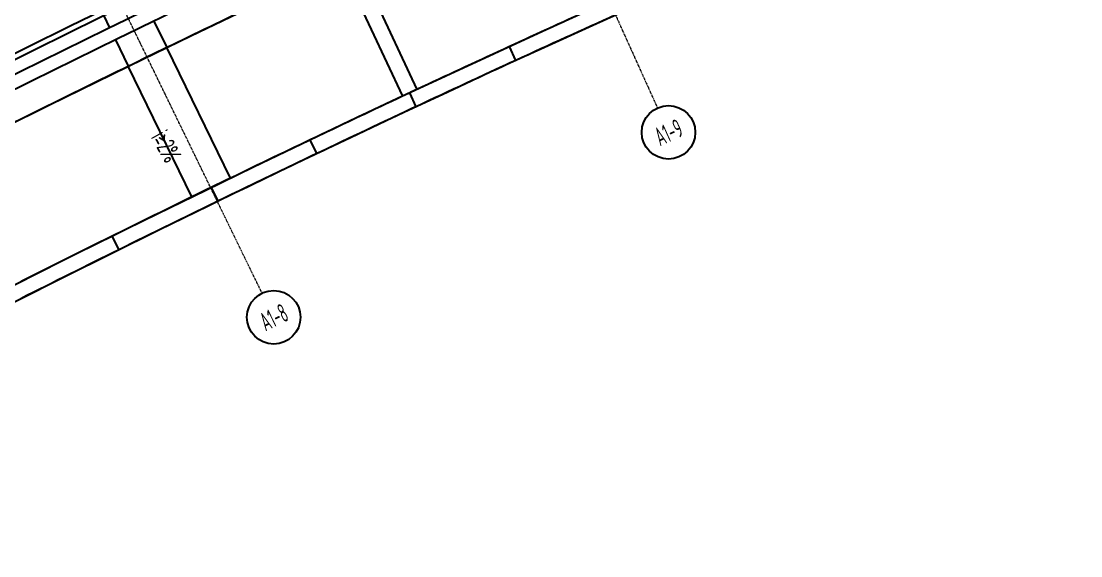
# Model space of a CAD drawing. Header units: millimetres. Extents: x 0 to 12110233, y -6694180 to 0.
# Drawn here: x 11649967 to 11669760, y -6443611 to -6433617 of the extents above; entities that cross this region are included whole.
import ezdxf
from ezdxf.enums import TextEntityAlignment as Align

# ---------------------------------------------------------------- set-up
doc = ezdxf.new("R2010")
doc.units = ezdxf.units.MM
doc.header["$LTSCALE"] = 10
doc.linetypes.add('A1-RG-AXIS-3~4F$0$CENTER', pattern=[50.8, 31.75, -6.35, 6.35, -6.35])
for name, color, linetype in [('A1-RD-3F$0$A-GLAZ', 140, 'Continuous'), ('A1-RD-3F$0$A-louban', 5, 'Continuous'), ('A1-RG-AXIS-3~4F$0$A-SYMB-NAME', 13, 'Continuous'), ('A1-RG-AXIS-3~4F$0$A2-RG-AXIS-150$0$A-DIMS-100', 1, 'Continuous'), ('A1-RI-F3$0$A-SYMB-NAME', 4, 'Continuous'), ('A1-RI-F3$0$A-SYMB-STRS', 1, 'Continuous'), ('A1-RI-F3$0$A-TEXT1', 4, 'Continuous'), ('A1-RI-F3$0$A1-RI-F3$0$A-DETL-PEN1', 245, 'Continuous'), ('A1-RI-F3$0$A1-RI-F3$0$A-DETL-PEN2', 233, 'Continuous'), ('A1-RI-F3$0$Crescent canopy$0$A-DETL-PEN1', 245, 'Continuous'), ('A1-RI-F3$0$Crescent canopy$0$A-DETL-PEN2', 233, 'Continuous')]:
    doc.layers.add(name, color=color, linetype=linetype)
doc.layers.add('A1-RG-AXIS-3~4F$0$A-GRID', color=1, linetype='A1-RG-AXIS-3~4F$0$CENTER', lineweight=9)
doc.styles.add('A1-RG-AXIS-3~4F$0$A1-RG-AXIS$0$XD2008', font='xd-hzs.shx', dxfattribs={"width": 0.7, "bigfont": 'xd-hztxt.shx'})
doc.styles.add('A1-RG-AXIS-3~4F$0$A2-RG-AXIS-150$0$XD2008', font='romans.shx', dxfattribs={"width": 0.7})
doc.styles.add('A1-RI-F3$0$ECADI', font='gbeitc.shx', dxfattribs={"width": 0.7, "bigfont": 'gbcbig.shx'})
doc.styles.add('A1-RI-F3$0$XD2008', font='xd-hzs.shx', dxfattribs={"width": 0.7, "bigfont": 'xd-hztxt.shx'})
doc.dimstyles.new('A1-RG-AXIS-3~4F$0$A2-RG-AXIS-150$0$XD100', dxfattribs={"dimscale": 100, "dimtxt": 5.5, "dimasz": 1.5, "dimexe": 1, "dimexo": 2, "dimgap": 0.5, "dimtad": 1, "dimdec": 0, "dimdsep": 46, "dimtxsty": 'A1-RG-AXIS-3~4F$0$A2-RG-AXIS-150$0$XD2008', "dimblk": 'A1-RG-AXIS-3~4F$0$A2-RG-AXIS-150$0$_ArchTick', "dimcen": 2.5, "dimclrt": 4, "dimaunit": 1, "dimadec": 3, "dimazin": 0, "dimtfac": 1, "dimtdec": 0, "dimtix": 1, "dimtmove": 0, "dimatfit": 3, "dimfxl": 0, "dimtolj": 1, "dimtzin": 0, "dimarcsym": 0})

# ---------------------------------------------------------------- blocks, each defined once
blk = doc.blocks.new('A1-RD-3F')
at = {"layer": 'A1-RD-3F$0$A-GLAZ', "ltscale": 0.25}
for radius, start, end in [(292500, 108.926088, 127.887577), (292800, 114.547716, 117.32969)]:
    blk.add_arc((11778731.9, -6694178.6), radius, start, end, dxfattribs=at)
at = {"layer": 'A1-RD-3F$0$A-louban'}
blk.add_lwpolyline([(11599156.3, -6462911.6, -0.0824084), (11683479, -6417305.5), (11680005, -6407185.2, 0.0013406), (11678467.4, -6407718.7)], format="xyb", dxfattribs=at)
blk = doc.blocks.new('A1-RG-AXIS-3~4F$0$A2-RG-AXIS-150$0$_ArchTick')
at = {"color": 0, "linetype": 'ByBlock', "const_width": 0.4}
blk.add_lwpolyline([(-0.5, -0.5), (0.5, 0.5)], dxfattribs=at)
blk = doc.blocks.new('*D711')
at = {"layer": 'A1-RG-AXIS-3~4F$0$A2-RG-AXIS-150$0$A-DIMS-100', "color": 0, "lineweight": -2, "ltscale": 3}
for p, q in [((11670910, -6387267), (11670916, -6387284)), ((11580897, -6435951), (11580908, -6435965))]:
    blk.add_line(p, q, dxfattribs=at)
blk.add_arc((11778732, -6694179), 325182, 109.35703, 127.45663, dxfattribs=at)
at = {"layer": 'A1-RG-AXIS-3~4F$0$A2-RG-AXIS-150$0$A-DIMS-100', "color": 0, "lineweight": -2, "ltscale": 3, "xscale": 150, "yscale": 150, "zscale": 150}
for p, rotation in [((11670949, -6387378), 19.35703132825471), ((11580969, -6436044), 217.4566338573137)]:
    blk.add_blockref('A1-RG-AXIS-3~4F$0$A2-RG-AXIS-150$0$_ArchTick', p, dxfattribs=dict(at, rotation=rotation))
at = {"layer": 'A1-RG-AXIS-3~4F$0$A2-RG-AXIS-150$0$A-DIMS-100', "color": 4, "ltscale": 3, "insert": (11623903, -6407911), "char_height": 375, "attachment_point": 5, "rotation": 28.4068, "style": 'A1-RG-AXIS-3~4F$0$A2-RG-AXIS-150$0$XD2008'}
blk.add_mtext('\\A1;18°5\'59"', dxfattribs=at)
blk = doc.blocks.new('A1-RG-AXIS-3~4F$0$A1zhouhao')
at = {"color": 13}
blk.add_circle((11937809, -6402822), 500, dxfattribs=at)
at = {"style": 'A1-RG-AXIS-3~4F$0$A1-RG-AXIS$0$XD2008', "width": 0.7}
blk.add_attdef('GRID', text='', height=500, dxfattribs=at).set_placement((11937809, -6402822), align=Align.MIDDLE)
blk = doc.blocks.new('A1-RI-F3$0$A1RUODIANJIAN')
at = {"layer": 'A1-RI-F3$0$A-SYMB-NAME', "linetype": 'ByBlock', "style": 'A1-RI-F3$0$XD2008', "width": 0.7}
blk.add_attdef('A1RUODIANJIAN', (11587156, -6438427), '', height=350, dxfattribs=at)
blk = doc.blocks.new('A1-RI-F3$0$A1-RI-F3$0$CRESCENT')
at = {"layer": 'A1-RI-F3$0$A1-RI-F3$0$A-DETL-PEN1'}
for radius, start, end in [(291580, 107.79006, 130.53329), (291480, 107.79008, 130.53322), (290140, 107.79045, 130.53224), (290040, 107.79047, 130.53216)]:
    blk.add_arc((761388, 423551), radius, start, end, dxfattribs=at)
at = {"layer": 'A1-RI-F3$0$A1-RI-F3$0$A-DETL-PEN2'}
for p, q in [((638861, 685281), (640013, 682823)), ((638589, 685154), (639742, 682696)), ((634163, 684199), (634272, 683974)), ((635101, 684099), (635341, 683605)), ((634381, 683749), (634622, 683255)), ((636529, 681163), (635341, 683605)), ((641861, 683366), (641742, 683625)), ((635809, 680813), (634622, 683255)), ((639999, 682501), (639878, 682759)), ((638143, 681623), (638020, 681880)), ((636169, 680988), (636294, 680732)), ((634450, 679827), (634323, 680082))]:
    blk.add_line(p, q, dxfattribs=at)
for centre, radius, start, end in [((761380, 423550), 288986, 105.8232, 130.74813), ((761380, 423550), 286271, 105.7964, 131.29161), ((761380, 423550), 285986, 105.79356, 131.34926), ((761377, 423574), 289766, 115.85944, 116.01763), ((761377, 423574), 289516, 115.85938, 116.0177), ((761382, 423563), 289777, 116.01763, 116.73118), ((761382, 423563), 289527, 116.0177, 116.73116)]:
    blk.add_arc(centre, radius, start, end, dxfattribs=at)
blk = doc.blocks.new('A1-RI-F3$0$Crescent canopy$0$CRESCENT')
at = {"layer": 'A1-RI-F3$0$Crescent canopy$0$A-DETL-PEN1'}
for radius, start, end in [(291580, 107.79006, 130.53329), (291480, 107.79008, 130.53322), (290140, 107.79045, 130.53224), (290040, 107.79047, 130.53216)]:
    blk.add_arc((761388, 423551), radius, start, end, dxfattribs=at)
at = {"layer": 'A1-RI-F3$0$Crescent canopy$0$A-DETL-PEN2'}
for p, q in [((638861, 685281), (640013, 682823)), ((638589, 685154), (639742, 682696)), ((634163, 684199), (634272, 683974)), ((635101, 684099), (635341, 683605)), ((634381, 683749), (634622, 683255)), ((636529, 681163), (635341, 683605)), ((641861, 683366), (641742, 683625)), ((635809, 680813), (634622, 683255)), ((639999, 682501), (639878, 682759)), ((638143, 681623), (638020, 681880)), ((636169, 680988), (636294, 680732)), ((634450, 679827), (634323, 680082))]:
    blk.add_line(p, q, dxfattribs=at)
for centre, radius, start, end in [((761376, 423575), 289514, 115.14559, 115.85937), ((761376, 423575), 288964, 115.14565, 115.85922), ((761377, 423574), 289766, 115.85944, 116.01763), ((761389, 423549), 286277, 114.37317, 115.08595), ((761377, 423574), 289516, 115.85938, 116.0177), ((761393, 423539), 286003, 114.29313, 114.70462), ((761382, 423563), 289777, 116.01763, 116.73118), ((761382, 423563), 289527, 116.0177, 116.73116), ((761377, 423573), 288966, 115.85922, 116.01785), ((761384, 423559), 285981, 114.70462, 115.11598), ((761382, 423563), 288977, 116.01785, 116.73112), ((761374, 423580), 286243, 115.14602, 115.85857), ((761395, 423536), 286292, 115.08591, 115.14595), ((761369, 423592), 285945, 115.11598, 115.5274), ((761387, 423554), 285987, 115.52741, 115.93861), ((761377, 423573), 286251, 115.85847, 116.0186), ((761408, 423510), 286321, 116.01866, 116.73083), ((761405, 423517), 286028, 115.93861, 116.35007), ((761408, 423510), 286037, 116.35006, 116.76085)]:
    blk.add_arc(centre, radius, start, end, dxfattribs=at)
blk = doc.blocks.new('A1-RG-AXIS-3~4F')
at = {"layer": 'A1-RG-AXIS-3~4F$0$A-GRID', "linetype": 'A1-RG-AXIS-3~4F$0$CENTER', "ltscale": 0.05}
blk.add_lwpolyline([(11682866.1, -6392336.6, 0.1037295), (11569674.9, -6456283.6, 0.1037295)], format="xyb", dxfattribs=at)
for points in [[(11644736.5, -6397318.9), (11661852.7, -6435239)], [(11654465.7, -6438701.8), (11636267.7, -6401288.8)]]:
    blk.add_lwpolyline(points, dxfattribs=at)
at = {"layer": 'A1-RG-AXIS-3~4F$0$A-GRID', "ltscale": 0.05}
for points in [[(11690526.5, -6414141.6, 0.1045271), (11584753.6, -6473784.9, 0.1045271)], [(11691982.6, -6418505.7, 0.1046376), (11587756.3, -6477270.1)]]:
    blk.add_lwpolyline(points, format="xyb", dxfattribs=at)
at = {"layer": 'A1-RG-AXIS-3~4F$0$A-GRID', "linetype": 'A1-RG-AXIS-3~4F$0$CENTER', "ltscale": 0.05}
blk.add_arc((11778731.9, -6694178.6), 308600, 107.574373, 131.323037, dxfattribs=at)
at = {"layer": 'A1-RG-AXIS-3~4F$0$A-GRID', "ltscale": 0.05}
blk.add_arc((11778731.9, -6694178.6), 301700, 107.53359, 131.336201, dxfattribs=at)
at = {"layer": 'A1-RG-AXIS-3~4F$0$A-SYMB-NAME', "linetype": 'ByBlock'}
ref = blk.add_blockref('A1-RG-AXIS-3~4F$0$A1zhouhao', (-1852845, -5511138.2), dxfattribs=dict(at, rotation=24.29328652576744))
ref.add_attrib('GRID', 'A1-9', dxfattribs={"layer": '0', "color": 4, "height": 350, "rotation": 24.29329, "style": 'A1-RG-AXIS-3~4F$0$A1-RG-AXIS$0$XD2008', "width": 0.6}).set_placement((11662058.4, -6435694.7), align=Align.MIDDLE)
ref = blk.add_blockref('A1-RG-AXIS-3~4F$0$A1zhouhao', (-1881194.1, -5903043.4), dxfattribs=dict(at, rotation=25.93870499759606))
ref.add_attrib('GRID', 'A1-8', dxfattribs={"layer": '0', "color": 4, "height": 350, "rotation": 25.9387, "style": 'A1-RG-AXIS-3~4F$0$A1-RG-AXIS$0$XD2008', "width": 0.6}).set_placement((11654684.4, -6439151.4), align=Align.MIDDLE)
at = {"layer": 'A1-RG-AXIS-3~4F$0$A2-RG-AXIS-150$0$A-DIMS-100', "ltscale": 3}
dim = blk.add_angular_dim_3p(base=(11639299.9, -6400406.2), center=(11778731.9, -6694178.6), p1=(11670976.3, -6387456), p2=(11581018.9, -6436109.7), dimstyle='A1-RG-AXIS-3~4F$0$A2-RG-AXIS-150$0$XD100', override={"dimtxt": 3.75, "dimadec": 4}, dxfattribs=at)
dim.commit()
dim.dimension.update_dxf_attribs({"geometry": '*D711', "text_midpoint": (11623903.2, -6407910.6)})
blk = doc.blocks.new('A1-RI-F3')
at = {"layer": 'A1-RI-F3$0$A-SYMB-STRS'}
blk.add_lwpolyline([(11652727.7, -6436562.9, 0, 0, 0), (11652030.7, -6435203.6, 80, 0, 0), (11651893.8, -6434936.7, 0, 0, 0)], format="xyseb", dxfattribs=at)
for name, p in [('A1-RG-AXIS-3~4F', (0, 0)), ('A1-RI-F3$0$Crescent canopy$0$CRESCENT', (11017346, -7117715.9))]:
    blk.add_blockref(name, p)
at = {"color": 3, "linetype": 'ByBlock'}
blk.add_blockref('A1-RD-3F', (0, 0), dxfattribs=at)
at = {"layer": 'A1-RI-F3$0$A-SYMB-NAME', "linetype": 'ByBlock'}
ref = blk.add_blockref('A1-RI-F3$0$A1RUODIANJIAN', (22927169.8, -13408071.5), dxfattribs=dict(at, xscale=-1, rotation=299.2103146357933))
ref.add_attrib('A1RUODIANJIAN', 'i≥2%', (11652381.8, -6435783.6), dxfattribs={"linetype": 'ByBlock', "height": 350, "rotation": 299.21031, "style": 'A1-RI-F3$0$XD2008', "width": 0.7})
at = {"layer": 'A1-RI-F3$0$Crescent canopy$0$A-DETL-PEN2'}
blk.add_blockref('A1-RI-F3$0$A1-RI-F3$0$CRESCENT', (11017346, -7117715.9), dxfattribs=at)
at = {"layer": 'A1-RI-F3$0$A-TEXT1', "style": 'A1-RI-F3$0$ECADI', "width": 0.7}
for tag, p in [('（-0.050）', (11743140.2, -6434229.8)), ('（结构标高）', (11749919, -6434229.8))]:
    blk.add_attdef(tag, p, '', height=321.4, dxfattribs=at)

msp = doc.modelspace()

# ---------------------------------------------------------------- block references
msp.add_blockref('A1-RI-F3', (0, 0))

doc.saveas('drawing.dxf')
